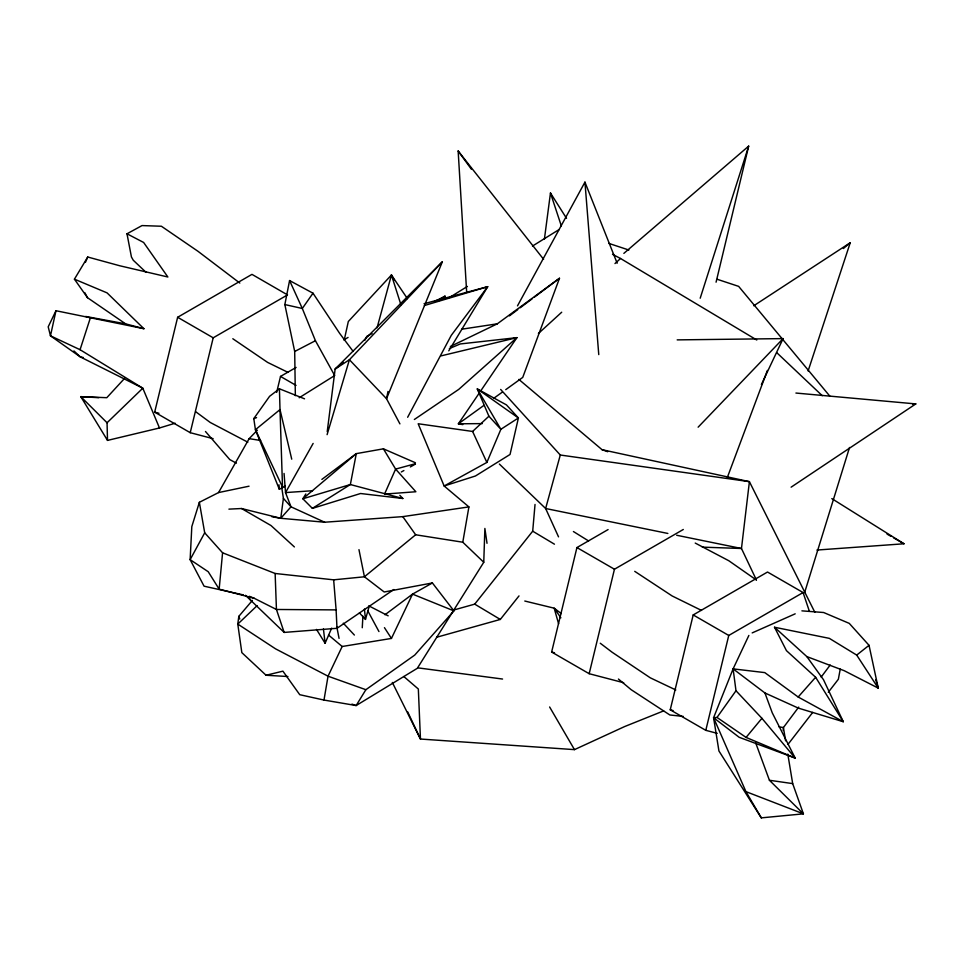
<?xml version="1.0" encoding="UTF-8"?>
<svg xmlns="http://www.w3.org/2000/svg" width="964" height="964" viewBox="0 0 964 964"><rect width="100%" height="100%" fill="white"/><g stroke="black" fill="none" stroke-linecap="round" stroke-linejoin="round"><path stroke-width="1.45" d="M252.387 600.415L238.819 616.358L237.783 624.094L241.831 652.628L266.076 675.258L282.91 671.161L299.744 694.695L323.988 700.057L356.138 705.552L417.304 668.317L483.759 562.277L484.88 528.441L487.013 543.298M362.259 627.745L362.91 616.189M783.202 730.495L783.419 727.543L798.71 707.106M444.753 299.105L445.007 296.129L434.403 301.575M453.008 610.224L474.71 604.139L532.694 531.188L535.032 504.461M245.507 595.318L284.151 632.42L336.99 628.299L336.111 609.899L276.439 609.477L254.291 598.319L219.153 589.137L222.576 552.794L204.705 532.815L199.367 502.304L218.563 492.568L249.049 486.193M327.23 431.631L335.135 369.043L442.331 261.81L386.528 398.71L399.915 423.871M544.395 239.265L550.468 192.993L566.531 218.334M271.872 516.728L280.753 518.295L283.404 498.412L281.621 486.7M323.988 700.057L328.037 676.198L342.172 646.495L391.444 638.433L412.532 594.125L432.39 582.955L453.923 610.875L414.737 655.086L365.874 689.706L356.138 705.552L351.92 704.106M483.759 562.277L462.792 542.214L468.902 506.907L444.139 485.989L418.171 423.75L472.601 431.45L488.905 416.219L477.288 388.926L506.449 404.892L518.403 417.966L510.04 454.478L475.433 475.999L444.139 485.989L486.868 462.431L500.87 429.293L518.403 417.966L477.288 388.926L500.87 429.293L488.905 416.219M840.246 669.076L838.355 679.259L828.293 692.285M295.346 395.71L294.695 351.486L284.85 304.564L289.574 280.548L312.999 293.201L339.629 333.339L353.161 351.414M387.998 391.444L386.528 398.71L349.414 359.729L335.135 369.043L343.196 362.331M239.819 283.067L197.994 251.303L161.386 226.239L142.021 225.576L126.995 233.794L143.636 242.47L167.857 276.993L119.849 265.787L87.736 257.014L74.433 279.174L107.064 292.875L143.913 328.712L55.972 310.733L50.465 335.821L80.337 356.933L142.805 388.191L159.482 427.98L175.147 423.22M344.196 340.232L348.317 321.506L391.444 274.993L407.411 298.623M716.071 282.187L748.667 146.13L623.853 253.387M190.233 432.691L154.674 412.158L177.641 317.277L251.966 274.366L287.525 294.9L213.201 337.81L190.233 432.691L213.14 438.68M276.656 392.396L280.512 376.43L296.105 367.429M623.708 682.741L589.173 673.703L551.637 652.038L576.93 547.564L608.103 529.561M589.173 673.703L614.454 569.23L683.307 529.477M717.24 733.339L705.793 730.338L670.233 709.817L693.2 614.936L767.525 572.026L803.084 592.547L809.302 611.068M705.793 730.338L728.76 635.457L803.084 592.547M377.081 327.796L391.444 274.993L394.312 280.283M500.653 389.444L560.289 455.02L545.636 508.51L558.53 536.864M359.403 612.863L365.464 619.43L369.128 606.573M327.097 434.656L349.414 359.729L442.331 261.81M804.603 592.619L849.525 447.477M199.367 502.304L191.812 526.597L190.137 559.65L204.067 586.184L243.35 594.909M700.201 298.213L748.667 146.13M159.482 427.98L107.51 440.403L107.052 422.762L142.805 388.191L80.06 349.703L90.327 317.975M808.109 370.983L850.236 242.735L753.752 305.769M450.357 346.486L497.316 323.82L559.494 278.259L522.741 377.406L505.738 389.661M727.374 477.349L767.38 370.453M787.805 754.101L792.685 783.611L803.41 813.845L761.307 817.87L718.927 750.968L713.589 717.734L733.11 668.871L748.871 635.433M85.398 262.377L87.736 257.014M316.505 629.396L325.097 643.241L331.676 628.118M761.403 384.503L783.105 338.605L677.186 339.882M55.972 310.733L48.2 326.82L50.465 335.821L80.06 349.703M364.778 340.34L366.826 336.316L372.128 333.592M407.652 417.267L451.273 335.352L487.712 286.67L424.039 303.732M204.705 532.815L190.137 559.65L208.224 571.724L219.153 589.137M517.487 305.877L584.943 182.136L617.153 263.232M313.143 443.428L285.525 492.58L290.995 506.823L324.663 522.223L402.795 516.632L468.902 506.907M218.563 492.568L249.146 438.644L257.352 430.197M448.766 350.836L487.712 286.67L424.377 305.54M305.829 493.978L302.853 498.774L312.384 508.377L360.548 493.508L402.819 498.496L399.831 495.351M479.277 393.023L458.37 423.798L462.792 424.618M480.952 390.565L516.909 337.641L460.226 343.955L449.357 348.582M312.999 293.201L302.31 308.48L315.433 340.714L334.689 375.55L299.214 397.746M285.187 486.205L279.331 489.302L255.424 429.727L253.797 418.605L269.583 396.325L279.427 388.793L304.54 398.819M761.307 817.87L745.931 791.625L713.589 717.734L717.011 717.433L735.99 690.754L733.11 668.871L764.789 672.607L798.168 697.008L843.271 721.711L823.509 679.728L806.832 656.592L774.514 627.239L829.341 638.361L856.707 655.086L878.24 688.127L844.211 670.691L806.832 656.592M821.183 677.065L830.173 665.039M788.01 744.353L812.724 712.396M436.62 637.264L500.304 619.442L519.006 595.909M717.011 717.433L746.076 737.424L761.922 718.313L735.99 690.754M798.168 697.008L815.628 677.258L786.455 650.652L774.514 627.239M228.914 509.137L241.542 508.522L280.753 518.295L290.995 506.823L283.404 498.412M124.561 378.406L106.799 397.698L80.807 396.662L107.51 440.403M698.129 427.185L783.105 338.605M257.147 605.633L237.783 624.094L275.596 648.868L328.037 676.198L365.874 689.706M538.406 333.496L561.711 312.216M614.984 263.558L620.527 258.497L756.764 340.003M843.367 248.531L850.236 242.735M462.792 542.214L415.653 534.779L364.428 576.785L333.652 579.834L275.138 573.484L222.576 552.794M856.707 655.086L869.034 645.314L849.272 623.383L823.654 612.514L801.903 610.851M439.114 300.587L445.007 296.129M509.426 315.879L517.776 309.601M520.15 307.817L532.08 298.864M534.466 297.069L559.494 278.259M384.985 614.767L412.532 594.125L453.923 610.875M321.868 479.409L356.294 453.634L383.407 448.826L415.412 462.768M483.88 405.422L458.37 423.798L482.301 423.606M493.592 398.421L502.099 392.288M336.99 628.299L393.806 589.546M414.351 419.485L458.744 389.384L516.909 337.641L441.223 355.837M791.119 487.169L915.8 403.916L795.915 393.047M312.384 508.377L350.354 484.543L356.294 453.634L302.853 498.774L350.354 484.543L402.819 498.496M449.501 297.514L467.383 286.428M532.49 246.061L559.301 229.432M344.16 339.69L348.064 337.436M401.313 471.986L403.892 470.553M410.315 466.95L415.448 464.07M294.695 351.486L315.433 340.714M392.336 682.452L420.461 739.039L574.472 749.631L624.612 726.567L663.654 710.89M752.185 632.902L795.192 613.827M253.797 418.605L256.557 417.641M415.327 463.732L395.614 469.094L384.552 494.086L415.858 491.748L395.614 469.094L383.407 448.826M432.39 582.955L384.202 591.992L364.428 576.785L358.969 549.649M912.872 404.434L915.8 403.916M461.72 329.206L497.316 323.82M816.918 550.046L903.979 543.78L831.812 498.605M312.565 490.724L285.525 492.58L284.055 473.457M702.37 547.142L741.473 548.492L756.282 579.713M98.714 397.686L80.807 396.662L107.052 422.762M266.076 675.258L287.899 676.523M280.753 518.295L324.663 522.223M683.319 716.433L669.847 714.975L631.131 689.67L618.43 679.042M417.629 667.823L502.569 679.042M560.289 455.02L749.402 481.663L814.821 612.236M755.643 742.762L769.417 780.262L792.685 783.611M778.996 726.844L783.419 727.543L785.612 740.822M249.146 438.644L260.593 440.488M85.675 316.445L125.561 323.832L143.913 328.712M83.266 357.511L80.337 356.933L73.915 350.908M667.859 533.453L545.636 508.51L499.364 464.046M676.692 535.261L741.473 548.492L749.402 481.663L602.054 449.694L518.861 379.418M284.85 304.564L302.31 308.48L289.574 280.548M524.79 601.03L554.179 608.188L561.265 613.586M154.674 412.158L158.976 413.279M551.637 652.038L554.517 652.785M670.233 709.817L673.101 710.564M608.899 243.422L628.865 250.025M717.252 279.295L738.641 286.368L829.835 396.156M602.054 449.694L607.682 451.73M745.931 791.625L803.41 813.845L769.417 780.262M249.363 596.306L254.291 598.319M746.076 737.424L795.18 758.078L772.26 712.842L764.934 692.971L733.11 668.871M764.934 692.971L798.385 708.13L843.271 721.711L815.628 677.258M675.8 689.959L650.29 677.825L612.092 652.218L600.271 643.241M287.79 372.261L267.63 362.416L232.818 338.738M701.491 610.417L672.137 595.957L634.734 571.339M573.411 531.538L588.606 540.961M368.802 605.85L388.167 615.827M612.526 254.315L620.527 258.497M247.832 442.199L210.248 422.473L195.788 411.773M695.225 543.069L728.82 560.747L756.439 580.063M236.409 463.166L229.806 459.611L205.477 431.486M887.049 534.092L890.965 536.333M893.568 537.816L903.979 543.78M280.512 376.43L296.044 385.395M576.93 547.564L614.454 569.23M177.641 317.277L213.201 337.81M693.2 614.936L728.76 635.457M241.542 508.522L271.005 525.537L294.394 546.937M532.694 531.188L554.445 544.19M474.71 604.139L500.304 619.442M74.433 279.174L87.519 297.719L125.561 323.832M713.589 717.734L739.183 737.303L795.18 758.078L761.922 718.313M328.519 635.011L342.172 646.495M403.832 676.547L418.34 689.019L420.461 739.039L407.639 711.806M776.912 352.812L822.268 395.71M146.07 272.354L133.249 260.22L131.429 256.954L126.995 233.794M343.292 623.19L354.378 635.047M466.66 292.056L458.153 150.999L543.588 259.28M458.153 150.999L471.372 169.206M402.795 516.632L415.653 534.779M560.867 617.816L554.179 608.188L558.602 623.804M384.443 627.648L391.444 638.433M249.17 597.788L250.724 600.307M549.625 706.986L574.472 749.631M84.748 292.598L87.519 297.719M367.826 610.923L378.96 631.565M472.601 431.45L486.868 462.431M238.819 616.358L239.795 619.057M284.151 632.42L276.439 609.477L275.138 573.484M550.468 192.993L561.301 225.829M391.444 274.993L400.916 304.708M875.649 679.548L878.24 688.127L869.034 645.314M291.731 459.177L280.006 409.592L279.427 388.793M336.773 626.66L339.063 638.385M323.434 628.962L325.097 643.241M364.44 609.043L365.464 619.43M333.652 579.834L336.111 609.899M584.943 182.136L598.764 354.607M278.982 484.832L279.331 489.302M280.006 409.592L255.424 429.727L282.512 487.025L280.006 409.592"/></g></svg>
